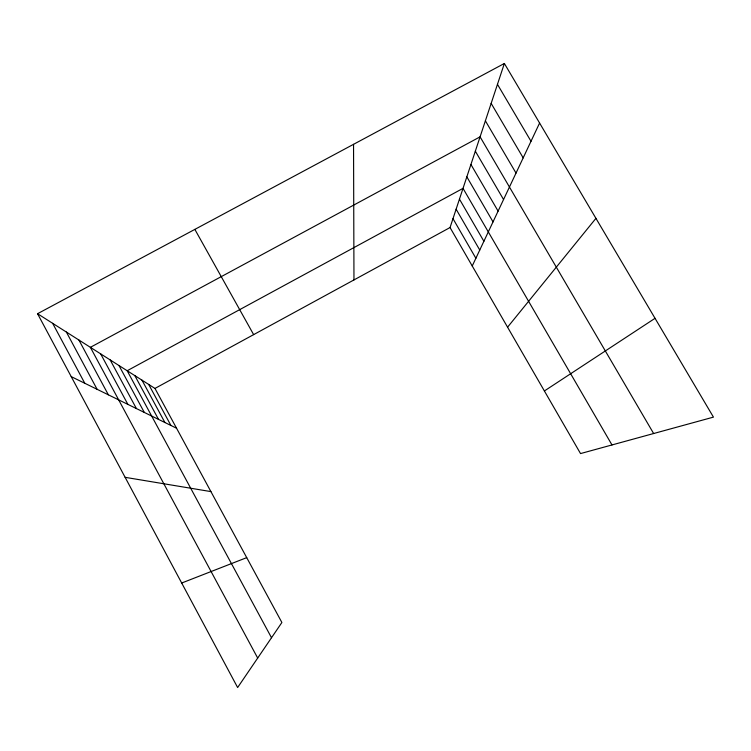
<?xml version="1.0" encoding="UTF-8"?>
<svg xmlns="http://www.w3.org/2000/svg" width="751" height="751" viewBox="0 0 751 751"><rect width="100%" height="100%" fill="white"/><g stroke="black" fill="none" stroke-linecap="round" stroke-linejoin="round"><path stroke-width="1.13" d="M450.046 227.544L504.372 63.469L713.45 417.124L580.532 453.576L450.046 227.544L154.969 388.427L37.55 313.711L504.372 63.469M472.238 265.995L539.593 123.042M507.573 327.192L595.937 218.353M544.391 390.971L655.041 318.321M181.695 583.02L246.722 557.636M125.126 477.326L210.909 491.595M71.223 376.626L176.56 428.23M497.462 84.347L531.004 141.272M491.154 103.385L523.184 157.879M485.39 120.817L516.021 173.077M653.633 433.524L480.086 136.832L90.383 347.328L257.687 658.064M475.336 151.176L503.555 199.531M470.924 164.478L498.101 211.115M466.831 176.842L493.032 221.883M611.99 444.949L463.02 188.36L127.172 370.741L271.515 637.74M459.452 199.118L483.888 241.278M456.12 209.2L479.758 250.045M452.984 218.654L475.881 258.269M194.856 229.384L253.641 334.627M154.969 388.427L281.888 622.495L237.635 687.531L37.55 313.711M148.679 384.418L170.918 425.47M141.977 380.156L164.92 422.531M134.823 375.603L158.517 419.396M118.968 365.521L144.305 412.43M110.153 359.907L136.41 408.563M100.653 353.862L127.886 404.385M78.902 340.025L108.369 394.829M66.37 332.045L97.114 389.309M52.645 323.315L84.788 383.273M353.543 144.323L353.965 279.935"/></g></svg>
